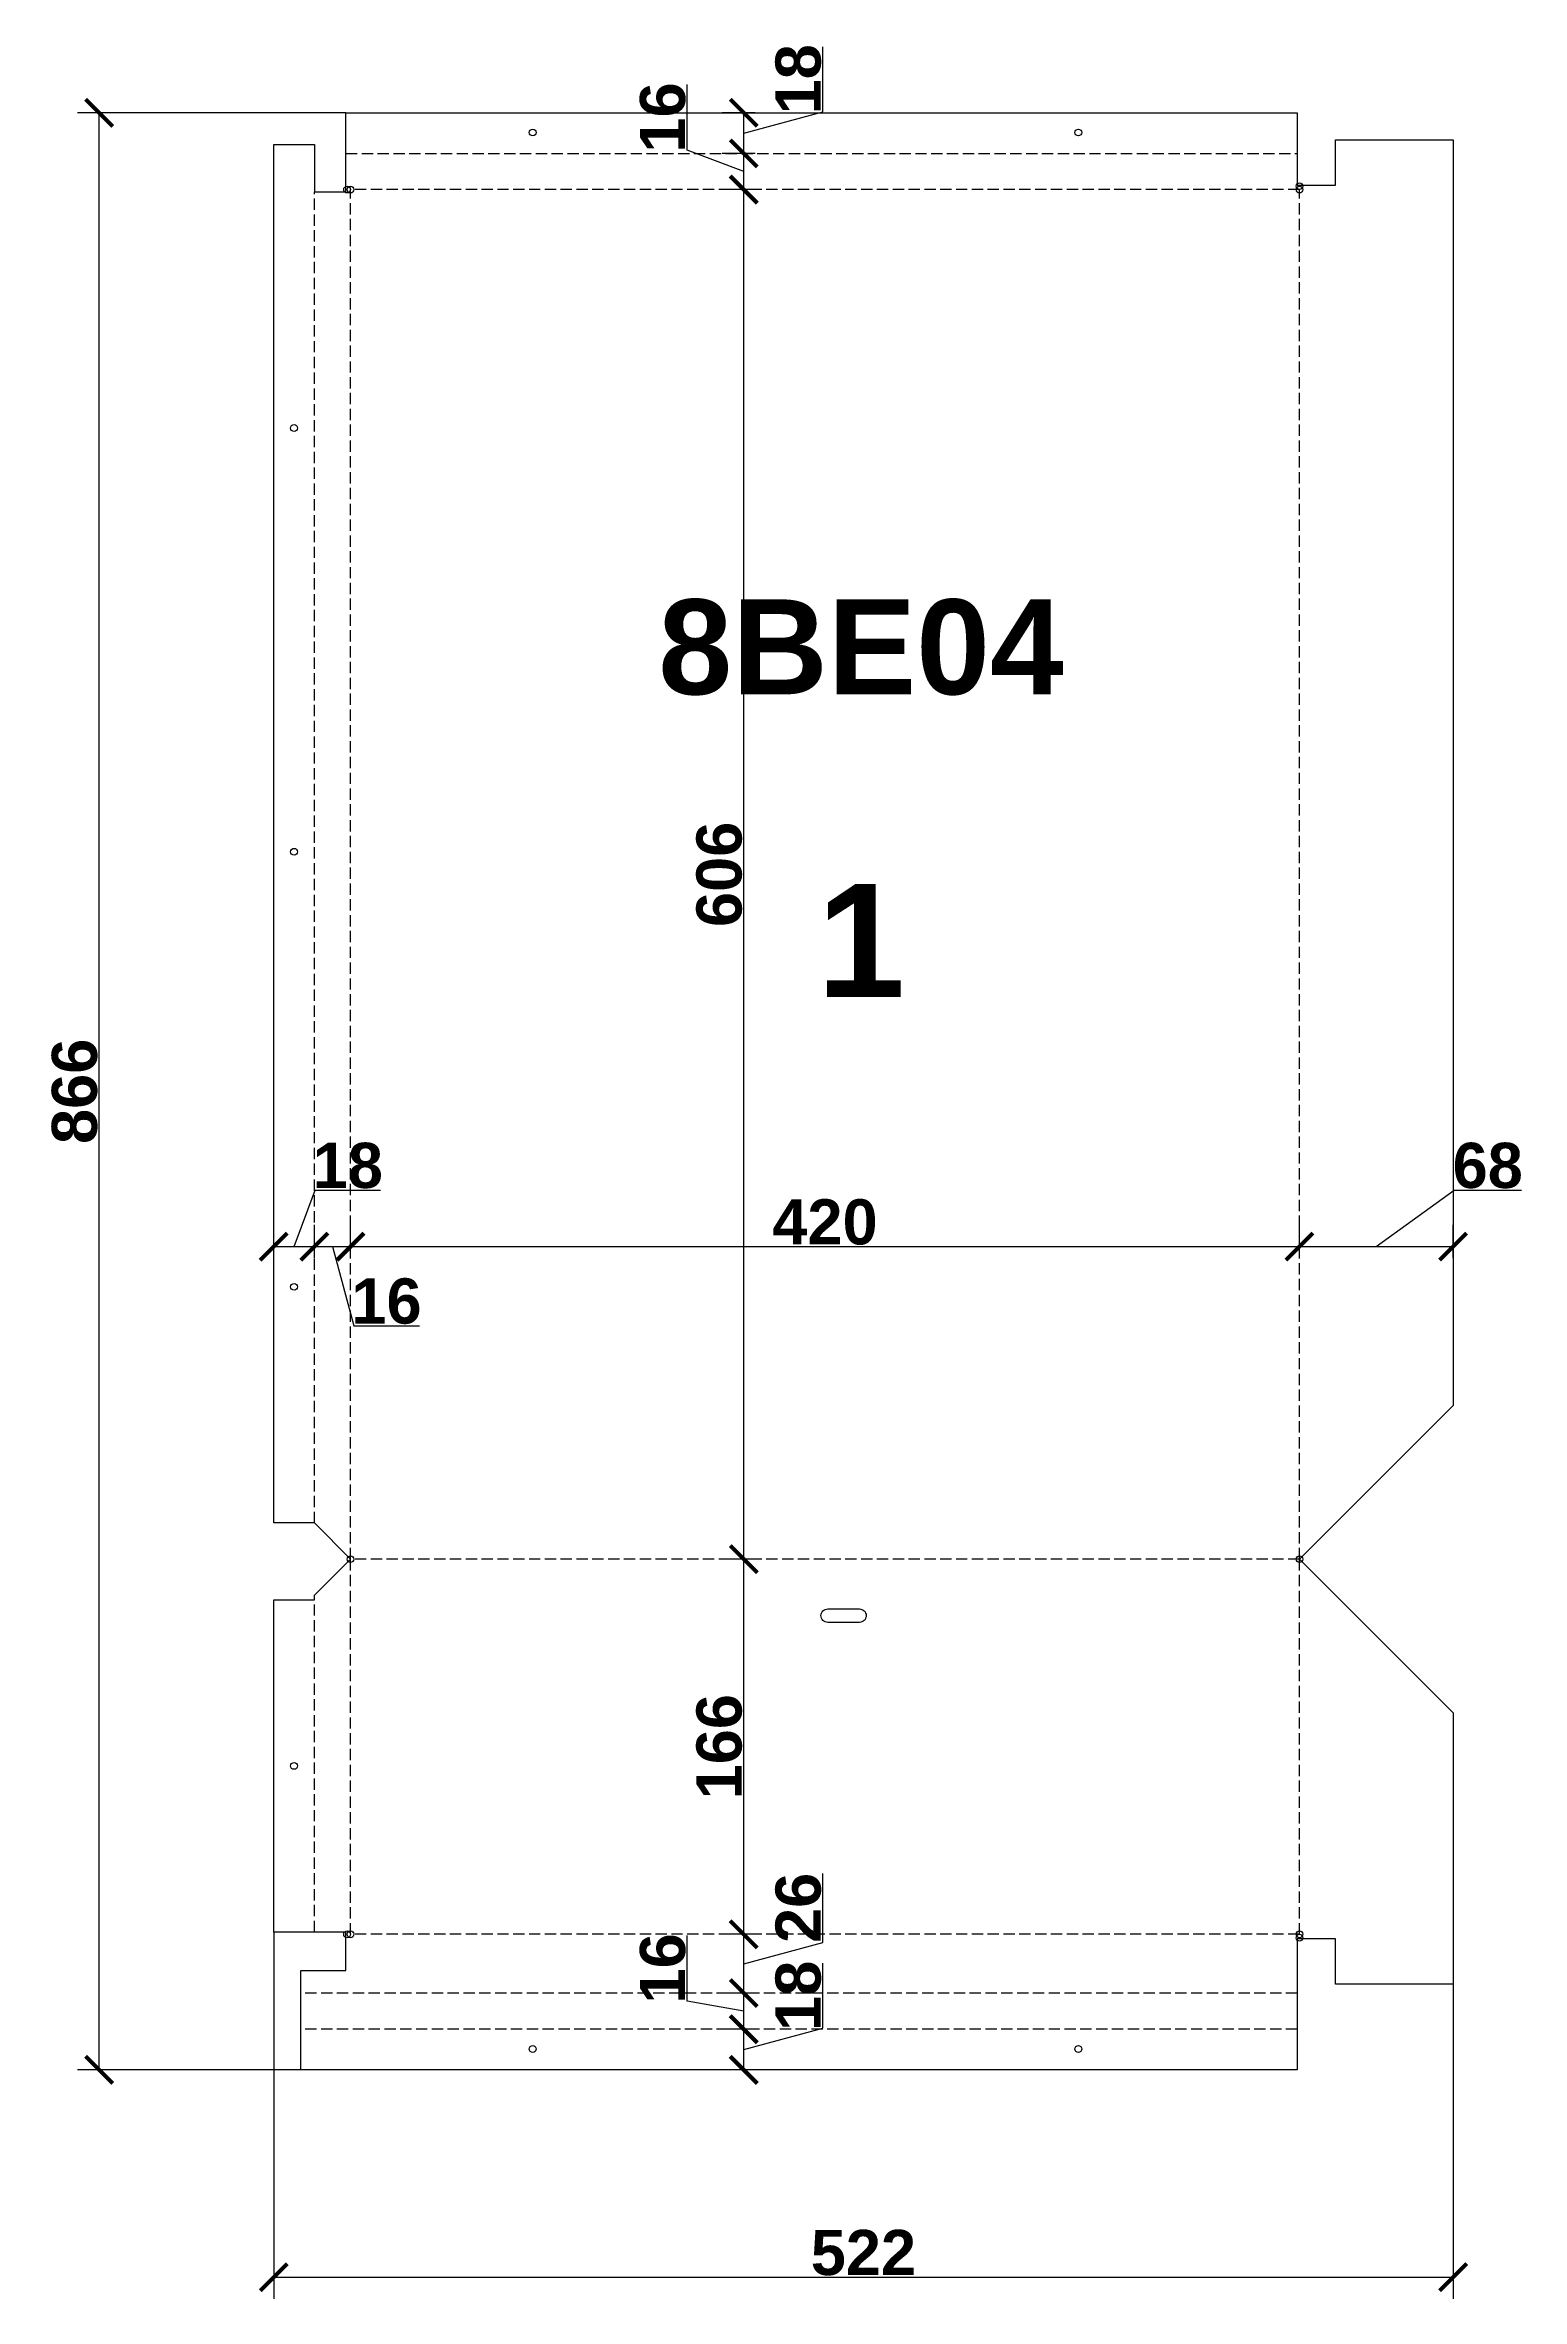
# Model space of a CAD drawing. Header units: millimetres. Extents: x -10156 to -9502, y 94860 to 95857.
import ezdxf
from ezdxf.enums import TextEntityAlignment as Align

# ---------------------------------------------------------------- set-up
doc = ezdxf.new("R2010")
doc.units = ezdxf.units.MM
doc.linetypes.add('CncKadLineStyle_Dot', pattern=[7, 5, -2, 0])
doc.linetypes.add('DASHED', pattern=[7, 5, -2, 0])
doc.layers.get('Defpoints').update_dxf_attribs({"color": 3, "lineweight": 0})
for name, color, linetype in [('KNA - BendingIN', 162, 'Continuous'), ('KNA - BendingOUT', 10, 'Continuous'), ('KNA - Contour', 7, 'Continuous'), ('KNA - Dimensions', 134, 'Continuous')]:
    doc.layers.add(name, color=color, linetype=linetype)
doc.layers.add('KNA - PanName', color=7, linetype='Continuous', plot=False)
doc.layers.add('KNA - PanQty', color=40, linetype='Continuous', lineweight=5, plot=False)
doc.styles.add('KNA', font='arialbd.ttf', dxfattribs={"height": 20})
doc.styles.add('MtXpl_ISOCPEUR', font='arialbd.ttf')
doc.dimstyles.new('1 к 30', dxfattribs={"dimscale": 25, "dimtxt": 20, "dimasz": 40, "dimexe": 32, "dimexo": 0, "dimgap": 2, "dimtad": 1, "dimdec": 0, "dimzin": 9, "dimtxsty": 'KNA', "dimblk": 'ARCHTICK', "dimcen": 5, "dimadec": 1, "dimazin": 0, "dimtfac": 1, "dimtdec": 0, "dimtmove": 1, "dimatfit": 3, "dimldrblk": 'OBLIQUE', "dimfxl": 1, "dimarcsym": 1})

# ---------------------------------------------------------------- blocks, each defined once
blk = doc.blocks.new('_ArchTick')
at = {"color": 0, "linetype": 'ByBlock', "const_width": 0.15}
blk.add_lwpolyline([(-0.5, -0.5), (0.5, 0.5)], dxfattribs=at)
blk = doc.blocks.new('*D14')
at = {"layer": 'Defpoints', "color": 0, "transparency": 16777216}
for p in [(-9532.7, 95047.41), (-10054.7, 95022.41), (-9532.7, 94869.68)]:
    blk.add_point(p, dxfattribs=at)
at = {"layer": 'KNA - Dimensions', "color": 0, "lineweight": -2, "transparency": 16777216}
for p, q in [((-9532.7, 95047.41), (-9532.7, 94860.08)), ((-10054.7, 95022.41), (-10054.7, 94860.08)), ((-10054.7, 94869.68), (-9532.7, 94869.68))]:
    blk.add_line(p, q, dxfattribs=at)
at = {"layer": 'KNA - Dimensions', "color": 0, "lineweight": -2, "transparency": 16777216, "xscale": 12, "yscale": 12, "zscale": 12, "rotation": 180}
blk.add_blockref('_ArchTick', (-10054.7, 94869.68), dxfattribs=at)
at = {"layer": 'KNA - Dimensions', "color": 0, "lineweight": -2, "transparency": 16777216, "xscale": 12, "yscale": 12, "zscale": 12}
blk.add_blockref('_ArchTick', (-9532.7, 94869.68), dxfattribs=at)
at = {"layer": 'KNA - Dimensions', "color": 0, "transparency": 16777216, "insert": (-9793.7, 94880.49), "char_height": 20, "attachment_point": 5, "style": 'KNA'}
blk.add_mtext('522', dxfattribs=at)
blk = doc.blocks.new('_Oblique')
at = {"color": 0, "linetype": 'ByBlock', "lineweight": -2}
blk.add_line((-0.5, -0.5), (0.5, 0.5), dxfattribs=at)
blk = doc.blocks.new('*D13')
at = {"layer": 'Defpoints', "color": 0, "transparency": 16777216}
for p in [(-10131.94, 95827.41), (-10022.7, 95827.41), (-10042.7, 94961.41)]:
    blk.add_point(p, dxfattribs=at)
at = {"layer": 'KNA - Dimensions', "color": 0, "lineweight": -2, "transparency": 16777216}
for p, q in [((-10022.7, 95827.41), (-10141.54, 95827.41)), ((-10131.94, 94961.41), (-10131.94, 95827.41)), ((-10042.7, 94961.41), (-10141.54, 94961.41))]:
    blk.add_line(p, q, dxfattribs=at)
at = {"layer": 'KNA - Dimensions', "color": 0, "lineweight": -2, "transparency": 16777216, "xscale": 12, "yscale": 12, "zscale": 12}
for p, rotation in [((-10131.94, 95827.41), 90), ((-10131.94, 94961.41), 270)]:
    blk.add_blockref('_ArchTick', p, dxfattribs=dict(at, rotation=rotation))
at = {"layer": 'KNA - Dimensions', "color": 0, "transparency": 16777216, "insert": (-10142.76, 95394.41), "char_height": 20, "attachment_point": 5, "rotation": 90, "style": 'KNA'}
blk.add_mtext('866', dxfattribs=at)
blk = doc.blocks.new('*D12')
at = {"layer": 'Defpoints', "color": 0, "transparency": 16777216}
for p in [(-9846.66, 95827.41), (-9841.66, 95827.41), (-9841.66, 95809.41)]:
    blk.add_point(p, dxfattribs=at)
at = {"layer": 'KNA - Dimensions', "color": 0, "lineweight": -2, "transparency": 16777216}
for p, q in [((-9811.66, 95827.81), (-9811.66, 95856.62)), ((-9841.66, 95827.41), (-9856.26, 95827.41)), ((-9846.66, 95818.41), (-9811.66, 95827.81)), ((-9846.66, 95809.41), (-9846.66, 95827.41)), ((-9841.66, 95809.41), (-9856.26, 95809.41))]:
    blk.add_line(p, q, dxfattribs=at)
at = {"layer": 'KNA - Dimensions', "color": 0, "lineweight": -2, "transparency": 16777216, "xscale": 12, "yscale": 12, "zscale": 12}
for p, rotation in [((-9846.66, 95827.41), 90), ((-9846.66, 95809.41), 270)]:
    blk.add_blockref('_ArchTick', p, dxfattribs=dict(at, rotation=rotation))
at = {"layer": 'KNA - Dimensions', "color": 0, "transparency": 16777216, "insert": (-9822.48, 95842.21), "char_height": 20, "attachment_point": 5, "rotation": 90, "style": 'KNA'}
blk.add_mtext('18', dxfattribs=at)
blk = doc.blocks.new('*D11')
at = {"layer": 'Defpoints', "color": 0, "transparency": 16777216}
for p in [(-9846.66, 95809.41), (-9841.66, 95809.41), (-9841.66, 95793.41)]:
    blk.add_point(p, dxfattribs=at)
at = {"layer": 'KNA - Dimensions', "color": 0, "lineweight": -2, "transparency": 16777216}
for p, q in [((-9871.66, 95810.81), (-9871.66, 95839.88)), ((-9846.66, 95801.41), (-9871.66, 95810.81)), ((-9841.66, 95809.41), (-9856.26, 95809.41)), ((-9846.66, 95793.41), (-9846.66, 95809.41)), ((-9841.66, 95793.41), (-9856.26, 95793.41))]:
    blk.add_line(p, q, dxfattribs=at)
at = {"layer": 'KNA - Dimensions', "color": 0, "lineweight": -2, "transparency": 16777216, "xscale": 12, "yscale": 12, "zscale": 12}
for p, rotation in [((-9846.66, 95809.41), 90), ((-9846.66, 95793.41), 270)]:
    blk.add_blockref('_ArchTick', p, dxfattribs=dict(at, rotation=rotation))
at = {"layer": 'KNA - Dimensions', "color": 0, "transparency": 16777216, "insert": (-9882.47, 95825.34), "char_height": 20, "attachment_point": 5, "rotation": 90, "style": 'KNA'}
blk.add_mtext('16', dxfattribs=at)
blk = doc.blocks.new('*D10')
at = {"layer": 'Defpoints', "color": 0, "transparency": 16777216}
for p in [(-9846.66, 95793.41), (-9841.66, 95793.41), (-9841.66, 95187.41)]:
    blk.add_point(p, dxfattribs=at)
at = {"layer": 'KNA - Dimensions', "color": 0, "lineweight": -2, "transparency": 16777216}
for p, q in [((-9841.66, 95793.41), (-9856.26, 95793.41)), ((-9846.66, 95187.41), (-9846.66, 95793.41)), ((-9841.66, 95187.41), (-9856.26, 95187.41))]:
    blk.add_line(p, q, dxfattribs=at)
at = {"layer": 'KNA - Dimensions', "color": 0, "lineweight": -2, "transparency": 16777216, "xscale": 12, "yscale": 12, "zscale": 12}
for p, rotation in [((-9846.66, 95793.41), 90), ((-9846.66, 95187.41), 270)]:
    blk.add_blockref('_ArchTick', p, dxfattribs=dict(at, rotation=rotation))
at = {"layer": 'KNA - Dimensions', "color": 0, "transparency": 16777216, "insert": (-9857.47, 95490.41), "char_height": 20, "attachment_point": 5, "rotation": 90, "style": 'KNA'}
blk.add_mtext('606', dxfattribs=at)
blk = doc.blocks.new('*D9')
at = {"layer": 'Defpoints', "color": 0, "transparency": 16777216}
for p in [(-9846.66, 95187.41), (-9841.66, 95187.41), (-9841.66, 95021.41)]:
    blk.add_point(p, dxfattribs=at)
at = {"layer": 'KNA - Dimensions', "color": 0, "lineweight": -2, "transparency": 16777216}
for p, q in [((-9841.66, 95187.41), (-9856.26, 95187.41)), ((-9846.66, 95021.41), (-9846.66, 95187.41)), ((-9841.66, 95021.41), (-9856.26, 95021.41))]:
    blk.add_line(p, q, dxfattribs=at)
at = {"layer": 'KNA - Dimensions', "color": 0, "lineweight": -2, "transparency": 16777216, "xscale": 12, "yscale": 12, "zscale": 12}
for p, rotation in [((-9846.66, 95187.41), 90), ((-9846.66, 95021.41), 270)]:
    blk.add_blockref('_ArchTick', p, dxfattribs=dict(at, rotation=rotation))
at = {"layer": 'KNA - Dimensions', "color": 0, "transparency": 16777216, "insert": (-9857.47, 95104.41), "char_height": 20, "attachment_point": 5, "rotation": 90, "style": 'KNA'}
blk.add_mtext('166', dxfattribs=at)
blk = doc.blocks.new('*D8')
at = {"layer": 'Defpoints', "color": 0, "transparency": 16777216}
for p in [(-9846.66, 95021.41), (-9841.66, 95021.41), (-9841.66, 94995.41)]:
    blk.add_point(p, dxfattribs=at)
at = {"layer": 'KNA - Dimensions', "color": 0, "lineweight": -2, "transparency": 16777216}
for p, q in [((-9811.66, 95017.81), (-9811.66, 95048.39)), ((-9841.66, 95021.41), (-9856.26, 95021.41)), ((-9846.66, 94995.41), (-9846.66, 95021.41)), ((-9846.66, 95008.41), (-9811.66, 95017.81)), ((-9841.66, 94995.41), (-9856.26, 94995.41))]:
    blk.add_line(p, q, dxfattribs=at)
at = {"layer": 'KNA - Dimensions', "color": 0, "lineweight": -2, "transparency": 16777216, "xscale": 12, "yscale": 12, "zscale": 12}
for p, rotation in [((-9846.66, 95021.41), 90), ((-9846.66, 94995.41), 270)]:
    blk.add_blockref('_ArchTick', p, dxfattribs=dict(at, rotation=rotation))
at = {"layer": 'KNA - Dimensions', "color": 0, "transparency": 16777216, "insert": (-9822.47, 95033.1), "char_height": 20, "attachment_point": 5, "rotation": 90, "style": 'KNA'}
blk.add_mtext('26', dxfattribs=at)
blk = doc.blocks.new('*D7')
at = {"layer": 'Defpoints', "color": 0, "transparency": 16777216}
for p in [(-9846.66, 94995.41), (-9841.66, 94995.41), (-9841.66, 94979.41)]:
    blk.add_point(p, dxfattribs=at)
at = {"layer": 'KNA - Dimensions', "color": 0, "lineweight": -2, "transparency": 16777216}
for p, q in [((-9871.66, 94991.81), (-9871.66, 95020.88)), ((-9846.66, 94987.41), (-9871.66, 94991.81)), ((-9841.66, 94995.41), (-9856.26, 94995.41)), ((-9846.66, 94979.41), (-9846.66, 94995.41)), ((-9841.66, 94979.41), (-9856.26, 94979.41))]:
    blk.add_line(p, q, dxfattribs=at)
at = {"layer": 'KNA - Dimensions', "color": 0, "lineweight": -2, "transparency": 16777216, "xscale": 12, "yscale": 12, "zscale": 12}
for p, rotation in [((-9846.66, 94995.41), 90), ((-9846.66, 94979.41), 270)]:
    blk.add_blockref('_ArchTick', p, dxfattribs=dict(at, rotation=rotation))
at = {"layer": 'KNA - Dimensions', "color": 0, "transparency": 16777216, "insert": (-9882.47, 95006.34), "char_height": 20, "attachment_point": 5, "rotation": 90, "style": 'KNA'}
blk.add_mtext('16', dxfattribs=at)
blk = doc.blocks.new('*D6')
at = {"layer": 'Defpoints', "color": 0, "transparency": 16777216}
for p in [(-9846.66, 94979.41), (-9841.66, 94979.41), (-9841.66, 94961.41)]:
    blk.add_point(p, dxfattribs=at)
at = {"layer": 'KNA - Dimensions', "color": 0, "lineweight": -2, "transparency": 16777216}
for p, q in [((-9811.66, 94979.81), (-9811.66, 95008.62)), ((-9841.66, 94979.41), (-9856.26, 94979.41)), ((-9846.66, 94970.41), (-9811.66, 94979.81)), ((-9846.66, 94961.41), (-9846.66, 94979.41)), ((-9841.66, 94961.41), (-9856.26, 94961.41))]:
    blk.add_line(p, q, dxfattribs=at)
at = {"layer": 'KNA - Dimensions', "color": 0, "lineweight": -2, "transparency": 16777216, "xscale": 12, "yscale": 12, "zscale": 12}
for p, rotation in [((-9846.66, 94979.41), 90), ((-9846.66, 94961.41), 270)]:
    blk.add_blockref('_ArchTick', p, dxfattribs=dict(at, rotation=rotation))
at = {"layer": 'KNA - Dimensions', "color": 0, "transparency": 16777216, "insert": (-9822.48, 94994.21), "char_height": 20, "attachment_point": 5, "rotation": 90, "style": 'KNA'}
blk.add_mtext('18', dxfattribs=at)
blk = doc.blocks.new('*D5')
at = {"layer": 'Defpoints', "color": 0, "transparency": 16777216}
for p in [(-9600.7, 95320.69), (-9532.7, 95325.69), (-9532.7, 95320.69)]:
    blk.add_point(p, dxfattribs=at)
at = {"layer": 'KNA - Dimensions', "color": 0, "lineweight": -2, "transparency": 16777216}
for p, q in [((-9566.7, 95325.69), (-9532.3, 95350.69)), ((-9532.3, 95350.69), (-9502.47, 95350.69)), ((-9600.7, 95320.69), (-9600.7, 95335.29)), ((-9532.7, 95320.69), (-9532.7, 95335.29)), ((-9600.7, 95325.69), (-9532.7, 95325.69))]:
    blk.add_line(p, q, dxfattribs=at)
at = {"layer": 'KNA - Dimensions', "color": 0, "lineweight": -2, "transparency": 16777216, "xscale": 12, "yscale": 12, "zscale": 12, "rotation": 180}
blk.add_blockref('_ArchTick', (-9600.7, 95325.69), dxfattribs=at)
at = {"layer": 'KNA - Dimensions', "color": 0, "lineweight": -2, "transparency": 16777216, "xscale": 12, "yscale": 12, "zscale": 12}
blk.add_blockref('_ArchTick', (-9532.7, 95325.69), dxfattribs=at)
at = {"layer": 'KNA - Dimensions', "color": 0, "transparency": 16777216, "insert": (-9517.38, 95361.51), "char_height": 20, "attachment_point": 5, "style": 'KNA'}
blk.add_mtext('68', dxfattribs=at)
blk = doc.blocks.new('*D4')
at = {"layer": 'Defpoints', "color": 0, "transparency": 16777216}
for p in [(-10020.7, 95320.69), (-9600.7, 95325.69), (-9600.7, 95320.69)]:
    blk.add_point(p, dxfattribs=at)
at = {"layer": 'KNA - Dimensions', "color": 0, "lineweight": -2, "transparency": 16777216}
for p, q in [((-10020.7, 95320.69), (-10020.7, 95335.29)), ((-9600.7, 95320.69), (-9600.7, 95335.29)), ((-10020.7, 95325.69), (-9600.7, 95325.69))]:
    blk.add_line(p, q, dxfattribs=at)
at = {"layer": 'KNA - Dimensions', "color": 0, "lineweight": -2, "transparency": 16777216, "xscale": 12, "yscale": 12, "zscale": 12, "rotation": 180}
blk.add_blockref('_ArchTick', (-10020.7, 95325.69), dxfattribs=at)
at = {"layer": 'KNA - Dimensions', "color": 0, "lineweight": -2, "transparency": 16777216, "xscale": 12, "yscale": 12, "zscale": 12}
blk.add_blockref('_ArchTick', (-9600.7, 95325.69), dxfattribs=at)
at = {"layer": 'KNA - Dimensions', "color": 0, "transparency": 16777216, "insert": (-9810.7, 95336.5), "char_height": 20, "attachment_point": 5, "style": 'KNA'}
blk.add_mtext('420', dxfattribs=at)
blk = doc.blocks.new('*D3')
at = {"layer": 'Defpoints', "color": 0, "transparency": 16777216}
for p in [(-10036.7, 95320.69), (-10020.7, 95325.69), (-10020.7, 95320.69)]:
    blk.add_point(p, dxfattribs=at)
at = {"layer": 'KNA - Dimensions', "color": 0, "lineweight": -2, "transparency": 16777216}
for p, q in [((-10036.7, 95320.69), (-10036.7, 95335.29)), ((-10020.7, 95320.69), (-10020.7, 95335.29)), ((-10036.7, 95325.69), (-10020.7, 95325.69)), ((-10028.7, 95325.69), (-10019.3, 95290.69)), ((-10019.3, 95290.69), (-9990.23, 95290.69))]:
    blk.add_line(p, q, dxfattribs=at)
at = {"layer": 'KNA - Dimensions', "color": 0, "lineweight": -2, "transparency": 16777216, "xscale": 12, "yscale": 12, "zscale": 12, "rotation": 180}
blk.add_blockref('_ArchTick', (-10036.7, 95325.69), dxfattribs=at)
at = {"layer": 'KNA - Dimensions', "color": 0, "lineweight": -2, "transparency": 16777216, "xscale": 12, "yscale": 12, "zscale": 12}
blk.add_blockref('_ArchTick', (-10020.7, 95325.69), dxfattribs=at)
at = {"layer": 'KNA - Dimensions', "color": 0, "transparency": 16777216, "insert": (-10004.76, 95301.5), "char_height": 20, "attachment_point": 5, "style": 'KNA'}
blk.add_mtext('16', dxfattribs=at)
blk = doc.blocks.new('*D2')
at = {"layer": 'Defpoints', "color": 0, "transparency": 16777216}
for p in [(-10054.7, 95320.69), (-10036.7, 95325.69), (-10036.7, 95320.69)]:
    blk.add_point(p, dxfattribs=at)
at = {"layer": 'KNA - Dimensions', "color": 0, "lineweight": -2, "transparency": 16777216}
for p, q in [((-10045.7, 95325.69), (-10036.3, 95350.69)), ((-10036.3, 95350.69), (-10007.49, 95350.69)), ((-10054.7, 95320.69), (-10054.7, 95335.29)), ((-10036.7, 95320.69), (-10036.7, 95335.29)), ((-10054.7, 95325.69), (-10036.7, 95325.69))]:
    blk.add_line(p, q, dxfattribs=at)
at = {"layer": 'KNA - Dimensions', "color": 0, "lineweight": -2, "transparency": 16777216, "xscale": 12, "yscale": 12, "zscale": 12, "rotation": 180}
blk.add_blockref('_ArchTick', (-10054.7, 95325.69), dxfattribs=at)
at = {"layer": 'KNA - Dimensions', "color": 0, "lineweight": -2, "transparency": 16777216, "xscale": 12, "yscale": 12, "zscale": 12}
blk.add_blockref('_ArchTick', (-10036.7, 95325.69), dxfattribs=at)
at = {"layer": 'KNA - Dimensions', "color": 0, "transparency": 16777216, "insert": (-10021.89, 95361.51), "char_height": 20, "attachment_point": 5, "style": 'KNA'}
blk.add_mtext('18', dxfattribs=at)

msp = doc.modelspace()

# ---------------------------------------------------------------- linework, layer by layer
at = {"layer": 'KNA - BendingIN', "linetype": 'DASHED'}
for p, q in [((-9600.7, 95793.41), (-10020.7, 95793.41)), ((-10020.7, 95187.41), (-10020.7, 95793.41)), ((-9600.7, 95187.41), (-9600.7, 95793.41)), ((-10020.7, 95021.41), (-10020.7, 95187.41)), ((-9600.7, 95187.41), (-10020.7, 95187.41)), ((-9600.7, 95021.41), (-9600.7, 95187.41)), ((-9600.7, 95021.41), (-10020.7, 95021.41)), ((-9601.7, 94995.41), (-10042.7, 94995.41))]:
    msp.add_line(p, q, dxfattribs=at)
at = {"layer": 'KNA - BendingOUT', "linetype": 'CncKadLineStyle_Dot'}
for p, q in [((-10022.7, 95809.41), (-9601.7, 95809.41)), ((-10036.7, 95203.41), (-10036.7, 95792.41)), ((-10036.7, 95022.41), (-10036.7, 95169.41))]:
    msp.add_line(p, q, dxfattribs=at)
at = {"layer": 'KNA - BendingOUT', "linetype": 'DASHED'}
msp.add_line((-9601.7, 94979.41), (-10042.7, 94979.41), dxfattribs=at)
at = {"layer": 'KNA - Contour'}
msp.add_lwpolyline([(-10036.7, 95792.41), (-10022.7, 95792.41), (-10022.7, 95827.41), (-9601.7, 95827.41), (-9601.7, 95809.41), (-9601.7, 95809.41), (-9601.7, 95795.41), (-9584.7, 95795.41), (-9584.7, 95815.41), (-9532.7, 95815.41), (-9532.7, 95255.41), (-9600.7, 95187.41), (-9532.7, 95119.41), (-9532.7, 94999.41), (-9584.7, 94999.41), (-9584.7, 95019.41), (-9601.7, 95019.41), (-9601.7, 94961.41), (-10042.7, 94961.41), (-10042.7, 95005.41), (-10022.7, 95005.41), (-10022.7, 95022.41), (-10036.7, 95022.41), (-10036.7, 95022.41), (-10054.7, 95022.41), (-10054.7, 95169.41), (-10036.7, 95169.41), (-10036.7, 95171.41), (-10020.7, 95187.41), (-10036.7, 95203.41), (-10054.7, 95203.41), (-10054.7, 95813.41), (-10036.7, 95813.41)], close=True, dxfattribs=at)
msp.add_lwpolyline([(-9809.48, 95165.41), (-9795.48, 95165.41, -0.414214), (-9792.48, 95162.41, -0.414214), (-9795.48, 95159.41), (-9809.48, 95159.41, -0.414214), (-9812.48, 95162.41, -0.414214)], format="xyb", close=True, dxfattribs=at)
for centre in [(-9940.07, 95818.66), (-9698.57, 95818.66), (-10022.2, 95793.41), (-10020.7, 95793.41), (-9600.7, 95794.91), (-9600.7, 95793.41), (-10045.7, 95687.91), (-10045.7, 95500.41), (-10045.7, 95307.91), (-10020.7, 95187.41), (-9600.7, 95187.41), (-10045.7, 95095.91), (-10022.2, 95021.41), (-10020.7, 95021.41), (-9600.7, 95021.41), (-9600.7, 95019.91), (-9940.07, 94970.66), (-9698.57, 94970.66)]:
    msp.add_circle(centre, 1.5, dxfattribs=at)

# ---------------------------------------------------------------- texts
at = {"layer": 'KNA - PanName', "color": 84, "style": 'MtXpl_ISOCPEUR'}
msp.add_text('8BE04', height=42, dxfattribs=at).set_placement((-9794.75, 95591.08), align=Align.MIDDLE_CENTER)
at = {"layer": 'KNA - PanQty', "style": 'MtXpl_ISOCPEUR'}
msp.add_text('1', height=50, dxfattribs=at).set_placement((-9794.75, 95461.08), align=Align.MIDDLE_CENTER)

# ---------------------------------------------------------------- dimensions: what is measured, and where the dimension line sits
at = {"layer": 'KNA - Dimensions'}
for base, p1, p2, picture, middle in [((-9846.66, 95827.41), (-9841.66, 95809.41), (-9841.66, 95827.41), '*D12', (-9811.66, 95828.41)), ((-9846.66, 95809.41), (-9841.66, 95793.41), (-9841.66, 95809.41), '*D11', (-9871.66, 95811.41)), ((-9846.66, 95021.41), (-9841.66, 94995.41), (-9841.66, 95021.41), '*D8', (-9811.66, 95018.41)), ((-9846.66, 94995.41), (-9841.66, 94979.41), (-9841.66, 94995.41), '*D7', (-9871.66, 94992.41)), ((-9846.66, 94979.41), (-9841.66, 94961.41), (-9841.66, 94979.41), '*D6', (-9811.66, 94980.41))]:
    dim = msp.add_linear_dim(base=base, p1=p1, p2=p2, angle=90, dimstyle='1 к 30', override={"dimscale": 0.3, "dimdec": 0, "dimtxsty": 'KNA', "dimadec": 1}, dxfattribs=at)
    dim.commit()
    dim.dimension.update_dxf_attribs({"geometry": picture, "text_midpoint": middle, "dimtype": 128})
for base, p1, p2, picture, middle in [((-10131.94, 95827.41), (-10042.7, 94961.41), (-10022.7, 95827.41), '*D13', (-10142.76, 95394.41)), ((-9846.66, 95793.41), (-9841.66, 95187.41), (-9841.66, 95793.41), '*D10', (-9857.47, 95490.41)), ((-9846.66, 95187.41), (-9841.66, 95021.41), (-9841.66, 95187.41), '*D9', (-9857.47, 95104.41))]:
    dim = msp.add_linear_dim(base=base, p1=p1, p2=p2, angle=90, dimstyle='1 к 30', override={"dimscale": 0.3, "dimdec": 0, "dimtxsty": 'KNA', "dimadec": 1}, dxfattribs=at)
    dim.commit()
    dim.dimension.update_dxf_attribs({"geometry": picture, "text_midpoint": middle})
for base, p1, p2, picture, middle in [((-10036.7, 95325.69), (-10054.7, 95320.69), (-10036.7, 95320.69), '*D2', (-10035.7, 95350.69)), ((-9532.7, 95325.69), (-9600.7, 95320.69), (-9532.7, 95320.69), '*D5', (-9531.7, 95350.69)), ((-10020.7, 95325.69), (-10036.7, 95320.69), (-10020.7, 95320.69), '*D3', (-10018.7, 95290.69))]:
    dim = msp.add_linear_dim(base=base, p1=p1, p2=p2, dimstyle='1 к 30', override={"dimscale": 0.3, "dimdec": 0, "dimtxsty": 'KNA', "dimadec": 1}, dxfattribs=at)
    dim.commit()
    dim.dimension.update_dxf_attribs({"geometry": picture, "text_midpoint": middle, "dimtype": 128})
for base, p1, p2, override, picture, middle in [((-9600.7, 95325.69), (-10020.7, 95320.69), (-9600.7, 95320.69), {"dimscale": 0.3, "dimdec": 0, "dimtxsty": 'KNA', "dimadec": 1}, '*D4', (-9810.7, 95336.5)), ((-9532.7, 94869.68), (-10054.7, 95022.41), (-9532.7, 95047.41), {"dimscale": 0.3}, '*D14', (-9793.7, 94880.49))]:
    dim = msp.add_linear_dim(base=base, p1=p1, p2=p2, dimstyle='1 к 30', override=override, dxfattribs=at)
    dim.commit()
    dim.dimension.update_dxf_attribs({"geometry": picture, "text_midpoint": middle})

doc.saveas('drawing.dxf')
